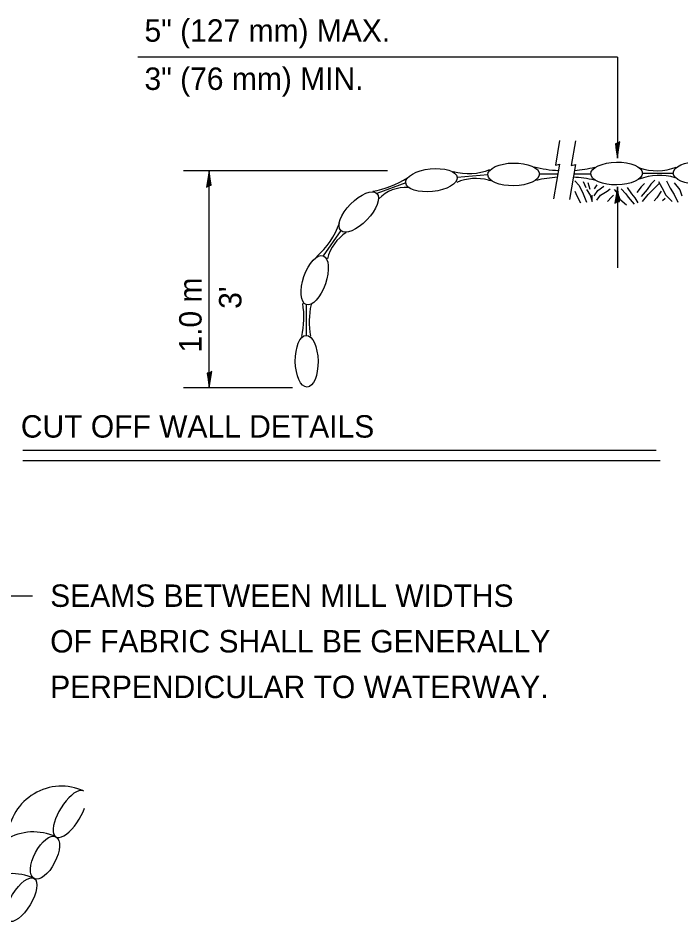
# Model space of a CAD drawing. Extents: x 86020 to 86700, y 81733 to 82173.
# Drawn here: x 86430.5 to 86499, y 81867.2 to 81960.8 of the extents above; entities that cross this region are included whole.
import ezdxf

# ---------------------------------------------------------------- set-up
doc = ezdxf.new("R2010")
doc.units = 0
for name, color, linetype in [('Design_EX_Roadway Dimensions', 7, 'Continuous'), ('Design_EX_Roadway Notes', 7, 'Continuous'), ('Sheets_General Details', 7, 'Continuous'), ('Topo_Building', 7, 'Continuous')]:
    doc.layers.add(name, color=color, linetype=linetype)

msp = doc.modelspace()

# ---------------------------------------------------------------- linework, layer by layer
at = {"layer": 'Design_EX_Roadway Dimensions'}
for p, q in [((86492.412, 81956.76), (86442.859, 81956.76)), ((86492.412, 81956.76), (86492.412, 81946.314)), ((86486.447, 81948.136), (86486.003, 81945.588)), ((86488.091, 81948.107), (86487.647, 81945.557)), ((86486.447, 81945.706), (86485.819, 81942.102)), ((86486.003, 81945.588), (86486.447, 81945.706)), ((86488.091, 81945.676), (86487.458, 81942.043)), ((86487.647, 81945.557), (86488.091, 81945.676)), ((86468.656, 81945.024), (86447.568, 81945.024)), ((86450.228, 81922.587), (86450.228, 81945.024)), ((86492.412, 81943.341), (86492.412, 81935.001)), ((86458.851, 81922.587), (86447.568, 81922.587))]:
    msp.add_line(p, q, dxfattribs=at)
for points in [[(86492.435, 81947.865), (86492.203, 81947.813), (86492.303, 81947.157), (86492.412, 81946.314), (86492.536, 81947.214), (86492.674, 81948.003), (86492.435, 81947.865), (86492.282, 81947.796), (86492.413, 81946.881), (86492.589, 81947.881), (86492.392, 81947.733), (86492.419, 81947.313), (86492.48, 81947.717)], [(86450.206, 81943.473), (86450.437, 81943.525), (86450.337, 81944.181), (86450.228, 81945.024), (86450.105, 81944.123), (86449.966, 81943.335), (86450.206, 81943.473), (86450.359, 81943.542), (86450.227, 81944.457), (86450.051, 81943.457), (86450.248, 81943.605), (86450.222, 81944.025), (86450.161, 81943.621)], [(86492.389, 81941.791), (86492.621, 81941.843), (86492.521, 81942.498), (86492.412, 81943.341), (86492.288, 81942.441), (86492.15, 81941.652), (86492.389, 81941.791), (86492.542, 81941.86), (86492.411, 81942.775), (86492.235, 81941.775), (86492.432, 81941.922), (86492.405, 81942.343), (86492.344, 81941.938)], [(86450.251, 81924.138), (86450.02, 81924.086), (86450.119, 81923.43), (86450.228, 81922.587), (86450.352, 81923.487), (86450.49, 81924.276), (86450.251, 81924.138), (86450.098, 81924.068), (86450.23, 81923.153), (86450.405, 81924.154), (86450.208, 81924.006), (86450.235, 81923.586), (86450.296, 81923.99)]]:
    msp.add_lwpolyline(points, dxfattribs=at)
at = {"layer": 'Design_EX_Roadway Notes'}
msp.add_line((86422.129, 81901.107), (86431.974, 81901.107), dxfattribs=at)
at = {"layer": 'Sheets_General Details'}
for p, q in [((86430.981, 81916.16), (86496.422, 81916.16)), ((86430.981, 81915.062), (86496.849, 81915.062))]:
    msp.add_line(p, q, dxfattribs=at)
at = {"layer": 'Topo_Building'}
for p, q in [((86484.361, 81944.685), (86486.269, 81944.685)), ((86487.918, 81944.685), (86489.668, 81944.685)), ((86495.007, 81944.773), (86498.191, 81944.773)), ((86470.539, 81943.766), (86467.548, 81942.676)), ((86479.023, 81944.596), (86475.849, 81944.319)), ((86479.099, 81944.046), (86479.335, 81944.016)), ((86488.01, 81943.961), (86488.477, 81943.496)), ((86488.877, 81943.895), (86489.143, 81943.295)), ((86489.61, 81943.095), (86489.41, 81943.762)), ((86495.209, 81943.695), (86494.876, 81943.361)), ((86496.277, 81944.028), (86495.877, 81943.627)), ((86496.076, 81943.029), (86496.744, 81943.695)), ((86496.677, 81943.895), (86497.01, 81943.295)), ((86497.477, 81943.961), (86497.877, 81943.228)), ((86498.277, 81943.762), (86498.876, 81943.029)), ((86488.01, 81942.895), (86488.211, 81942.429)), ((86488.477, 81943.496), (86488.877, 81942.629)), ((86489.209, 81943.095), (86489.61, 81942.494)), ((86490.276, 81943.561), (86490.01, 81943.163)), ((86490.01, 81942.429), (86490.41, 81942.962)), ((86490.41, 81942.962), (86491.01, 81943.429)), ((86490.676, 81942.494), (86491.343, 81942.895)), ((86491.343, 81942.895), (86491.676, 81943.163)), ((86492.075, 81943.095), (86492.476, 81942.629)), ((86492.81, 81943.163), (86493.276, 81942.629)), ((86493.411, 81943.295), (86493.878, 81942.629)), ((86494.876, 81943.361), (86494.41, 81942.762)), ((86495.476, 81943.095), (86494.876, 81942.361)), ((86495.877, 81943.627), (86495.476, 81943.095)), ((86495.611, 81942.562), (86496.076, 81943.029)), ((86496.943, 81942.895), (86496.478, 81942.228)), ((86497.01, 81943.295), (86497.41, 81942.494)), ((86497.877, 81943.228), (86498.277, 81942.562)), ((86498.876, 81943.029), (86499.077, 81942.429)), ((86488.211, 81942.429), (86488.61, 81941.696)), ((86488.877, 81942.629), (86489.209, 81941.761)), ((86489.61, 81942.494), (86489.811, 81941.829)), ((86489.811, 81941.829), (86489.811, 81942.494)), ((86490.276, 81941.962), (86490.676, 81942.494)), ((86491.809, 81942.295), (86491.41, 81941.829)), ((86492.01, 81942.494), (86491.809, 81942.295)), ((86492.411, 81941.962), (86492.21, 81941.696)), ((86492.476, 81942.629), (86492.677, 81942.095)), ((86492.677, 81942.095), (86493.343, 81941.494)), ((86493.276, 81942.629), (86493.544, 81942.295)), ((86493.544, 81942.295), (86494.144, 81941.562)), ((86493.878, 81942.629), (86494.21, 81942.228)), ((86494.21, 81942.228), (86494.544, 81941.696)), ((86495.009, 81941.829), (86495.611, 81942.562)), ((86496.478, 81942.228), (86496.209, 81941.894)), ((86497.342, 81942.162), (86497.076, 81941.894)), ((86497.41, 81942.494), (86498.076, 81941.829)), ((86498.277, 81942.562), (86498.678, 81941.761)), ((86463.833, 81938.839), (86462.007, 81936.231)), ((86460.263, 81931.184), (86460.263, 81928))]:
    msp.add_line(p, q, dxfattribs=at)
for centre, radius, start, end in [((86477.036, 81950.803), 6.077, 254.91024, 291.33568), ((86487.013, 81958.517), 13.493, 256.26762, 267.10447), ((86487.013, 81958.517), 13.493, 274.1248, 283.1902), ((86496.466, 81950.553), 5.535, 251.31113, 291.50269), ((86465.33, 81952.832), 10.103, 280.24495, 302.19545), ((86477.792, 81939.226), 4.994, 74.84073, 113.39103), ((86487.104, 81931.117), 13.258, 93.8677, 103.32876), ((86487.104, 81931.117), 13.258, 77.23639, 86.73023), ((86496.735, 81939.115), 5.429, 72.27873, 112.24491), ((86470.537, 81939.367), 3.918, 86.13802, 135.35355), ((86456.276, 81942.128), 7.833, 310.08439, 341.18637), ((86466.817, 81934.815), 4.511, 122.37555, 165.71716), ((86451.114, 81929.829), 8.906, 347.46833, 9.53465), ((86469.087, 81929.404), 8.518, 167.92093, 189.99039), ((86434.972, 81875.845), 5.573, 65.44701, 175.59174), ((86432.071, 81871.123), 5.573, 65.44701, 175.59174), ((86429.835, 81866.814), 5.573, 65.44701, 175.59174)]:
    msp.add_arc(centre, radius, start, end, dxfattribs=at)
for centre, major_axis, ratio in [((86481.692, 81944.64), (-2.67, -0.044), 0.440249), ((86492.338, 81944.728), (-2.67, -0.044), 0.440249), ((86500.861, 81944.816), (-2.67, -0.044), 0.440249), ((86473.195, 81944.042), (-2.656, -0.277), 0.440249), ((86465.691, 81940.758), (-1.857, -1.919), 0.440249), ((86461.135, 81933.707), (-0.872, -2.524), 0.440249), ((86460.307, 81925.33), (0.044, -2.67), 0.440249), ((86433.269, 81874.038), (-1.118, -2.154), 0.462146), ((86430.825, 81869.687), (-1.326, -2.196), 0.409919)]:
    msp.add_ellipse(centre, major_axis=major_axis, ratio=ratio, dxfattribs=at)
msp.add_ellipse((86435.838, 81878.553), major_axis=(-1.45, -2.361), ratio=0.401621, start_param=3.249071, end_param=8.346945, dxfattribs=at)

# ---------------------------------------------------------------- texts
at = {"layer": 'Design_EX_Roadway Dimensions'}
for s, p in [('5" (127 mm) MAX.', (86443.548, 81958.347)), ('3" (76 mm) MIN.', (86443.548, 81953.369))]:
    msp.add_text(s, height=2.31819, dxfattribs=at).set_placement(p)
for s, p in [('1.0 m', (86449.449, 81926.226)), ("3'", (86453.567, 81930.748))]:
    msp.add_text(s, height=2.3182, rotation=90, dxfattribs=at).set_placement(p)
at = {"layer": 'Design_EX_Roadway Notes'}
for s, p in [('SEAMS BETWEEN MILL WIDTHS', (86433.805, 81899.948)), ('OF FABRIC SHALL BE GENERALLY', (86433.805, 81895.235)), ('PERPENDICULAR TO WATERWAY.', (86433.805, 81890.523))]:
    msp.add_text(s, height=2.31819, dxfattribs=at).set_placement(p)
at = {"layer": 'Sheets_General Details'}
msp.add_text('CUT OFF WALL DETAILS', height=2.31847, dxfattribs=at).set_placement((86430.77, 81917.44))

doc.saveas('drawing.dxf')
